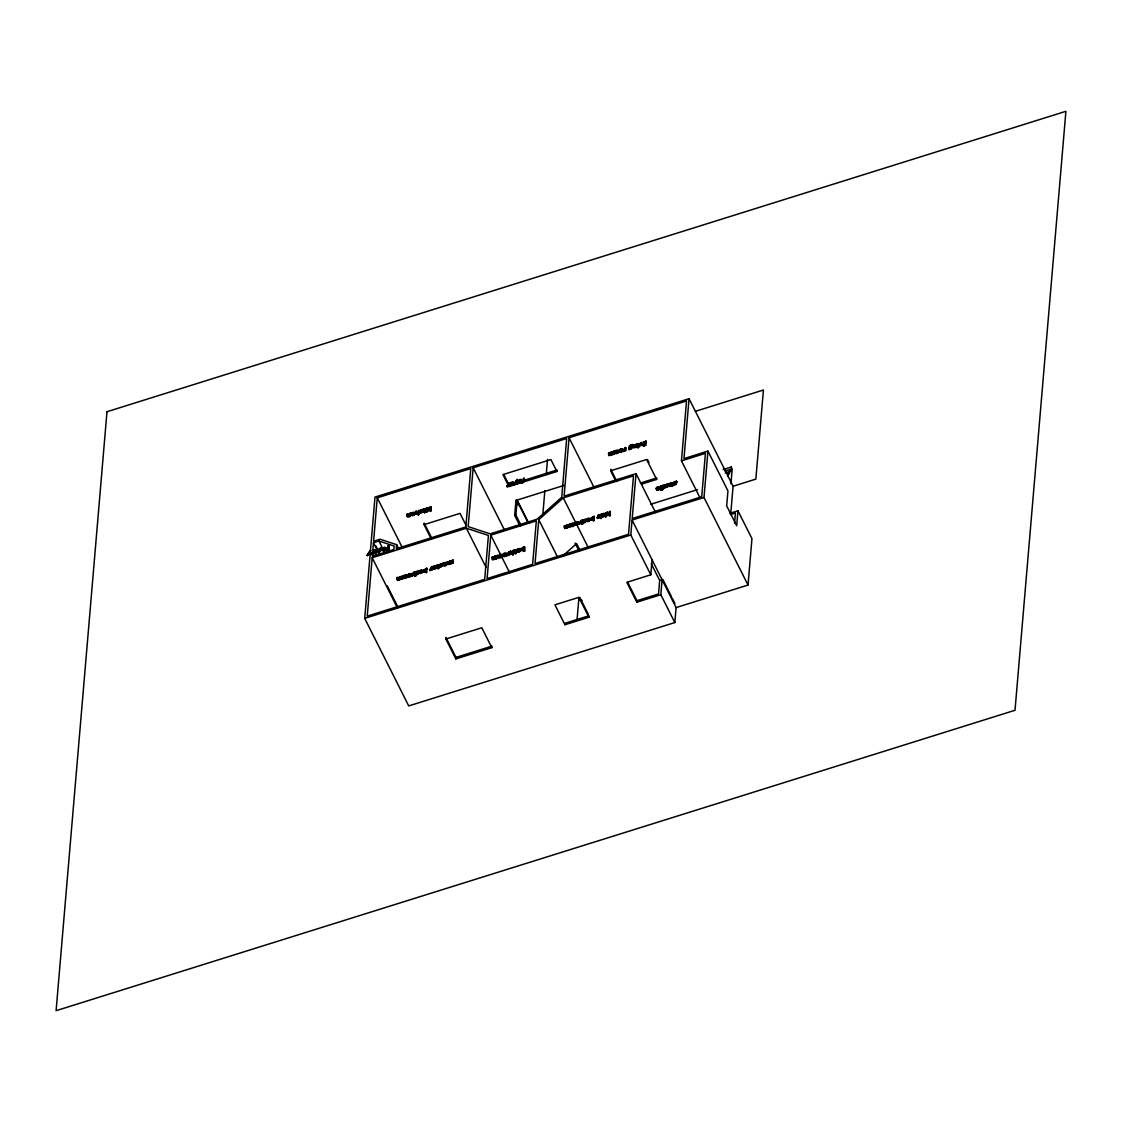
<?xml version="1.0" encoding="UTF-8"?>
<svg xmlns="http://www.w3.org/2000/svg" width="1122" height="1122" viewBox="0 0 1122 1122"><rect width="100%" height="100%" fill="white"/><g stroke="black" fill="none" stroke-linecap="round" stroke-linejoin="round"><path stroke-width="1.5" d="M401.774 578.377L399.965 579.751L399.544 576.764L400.274 576.54L401.087 579.233L402.7 575.782L402.041 579.275C401.494 577.115 395.589 582.823 397.118 577.521L398.142 577.9C396.459 581.477 401.115 579.751 399.853 577.367L399.544 576.764M452.32 560.229C454.466 564.212 448.197 565.46 449.894 561L450.609 560.776L451.437 563.454L453.036 560.004L452.39 563.496C451.857 561.351 445.869 567.045 447.468 561.757L448.477 562.122C446.794 565.712 451.451 563.987 450.188 561.589L449.894 561M494.69 556.246L494.984 556.849C496.247 559.247 491.59 560.958 493.273 557.382L492.249 557.017L492.263 559.331L496.906 557.872L496.008 559.205L494.536 558.237L494.69 556.246L495.405 556.021L496.008 558.77L497.242 558.083L497.116 555.488L498.126 555.867M569.12 526.527L567.297 527.901L566.89 524.914L567.606 524.689L568.433 527.382L570.032 523.932L569.387 527.424C568.854 525.264 562.865 530.958 564.464 525.671L565.488 526.05C563.791 529.626 568.447 527.901 567.185 525.517L566.89 524.914M689.048 398.703L683.971 458.603L707.94 451.086L703.999 497.509L632.079 520.033L676.103 607.577L674.827 622.556L408.731 705.92L364.706 618.376L375 497.088L689.048 398.703L733.087 486.247L730.759 513.624M372.925 553.062L373.5 550.355L373.584 553.609L371.887 554.128A1.515 0.785 -26.7 0 1 371.312 554.31C371.41 551.365 373.878 553.679 370.47 554.591L369.18 552.375L367.399 555.558L369.18 552.375M372.181 557.732L367.231 616.132L484.69 579.331L488.421 535.46L466.387 528.224L372.181 557.732L397.3 607.661M373.458 542.753L372.322 556.232L393.892 549.471L394.187 546.035L378.956 541.028L373.458 542.753L379.741 555.236M396.627 544.661L396.29 548.728L465.812 526.947L470.777 468.547L377.273 497.831L373.584 541.253L380.078 539.219L396.627 544.661L398.983 549.345M373.584 553.609L373.5 550.355M374.117 553.455L375.463 552.655C374.005 550.776 375.379 547.957 375.884 551.842L376.669 552.276L375.884 551.842M374.299 551.211L374.033 550.201M376.375 551.687L376.094 553.581L375.141 552.431M375.463 552.655L375.225 550.313L374.005 550.607M375.365 553.805L375.435 553.034M376.094 553.581L375.856 552.206M376.193 552.431L376.179 550.467L374.341 550.804M377.132 549.205C375.337 553.356 379.713 550.201 379.853 551.645L380.498 548.153L379.909 550.972L378.773 551.645L377.862 548.981L377.132 549.205L377.441 552.08L379.853 551.645M377.862 548.981L377.819 551.056L379.615 550.383M379.573 550.762L380.498 548.153M379.909 550.972L379.783 548.378M381.508 547.845C380.47 551.393 382.854 550.481 384.846 547.55A1.585 0.813 -26.7 0 0 384.664 547.129L381.803 548.434C379.488 551.786 385.645 551.211 384.383 549.037M382.167 548.279L382.111 549.009L384.061 547.62L382.167 548.279L384.369 548.223L383.051 549.373M382.069 549.373L382.63 550.369L384.678 549.64M387.847 548.924C388.521 545.068 383.429 550.958 387.847 548.924L388.156 549.514C383.345 550.509 389.867 547.676 388.114 545.769L389.18 546.134L388.871 549.696L385.702 550.313L385.926 548.798L388.31 547.69L388.114 545.769M388.156 549.514L388.268 548.097M388.871 549.696L388.871 545.53M397.118 577.521L397.426 580.439L399.797 579.597M397.847 577.297L397.777 579.401L399.39 578.742M400.274 576.54L400.414 578.7L401.802 577.998L401.971 576.007M407.16 514.114C405.351 518.266 409.726 515.11 409.867 516.555L410.512 513.063L409.923 515.882L408.787 516.555L407.875 513.89L407.16 514.114L407.454 516.99L409.867 516.555M407.875 513.89L407.833 515.966L409.628 515.279M402.77 579.05L402.7 575.782M409.6 515.671L410.512 513.063M409.923 515.882L409.796 513.287M411.311 513.455C417.805 510.636 407.679 515.994 413.148 514.886A1.921 0.996 -26.7 0 0 414.186 514.213C417.202 510.033 408.156 513.946 412.601 513.455C417.622 512.235 407.847 516.583 413.443 515.489A1.921 0.996 -26.7 0 0 414.481 514.802L414.649 512.754L411.564 514.058M415.645 511.45L415.659 513.736L418.085 513.006L418.282 514.942L419.011 510.398L418.422 513.217L417.286 513.89L416.374 511.225L415.645 511.45L415.953 514.325L418.394 513.596M416.374 511.225L416.332 513.301L418.127 512.628M408.057 575.516L407.875 576.456A1.823 0.94 -26.7 0 0 408.955 576.47L409.768 576.217A1.851 0.954 -26.7 0 0 410.778 575.558L411.171 573.623L409.193 573.693A1.837 0.94 -26.7 0 0 408.184 574.352L408.31 577.031A1.823 0.94 -26.7 0 0 409.25 577.073L410.077 576.806A1.851 0.954 -26.7 0 0 411.073 576.161L411.508 575.586A1.515 0.785 -26.7 0 0 412.111 575.404L413.12 574.73L412.405 576.007A1.515 0.785 -26.7 0 1 411.844 576.189L411.479 574.212L409.488 574.296A1.837 0.94 -26.7 0 0 408.478 574.941M411.844 576.189L411.578 575.123L414.032 572.234L414.102 575.502L413.12 574.73M418.282 514.942L418.085 513.006M418.422 513.217L418.296 510.636M411.872 575.726L413.443 574.941L413.317 572.458M418.997 514.717L419.011 510.398M414.102 575.502L414.032 572.234M419.909 511.45L422.04 510.173A1.795 0.926 -26.7 0 1 422.868 510.356L422.461 512.319L419.754 513.329C419.782 512.572 424.425 508.813 419.614 510.861C422.756 509.234 422.812 513.988 419.488 512.221M419.614 510.861L421.732 509.57A1.795 0.926 -26.7 0 1 422.559 509.753L422.167 511.716L419.446 512.726M415.603 573.861C420.834 572.066 413.457 570.032 415.771 575.993L414.761 575.628L415.07 571.897L416.066 572.543L417.707 571.715A1.487 0.771 -26.7 0 1 418.492 571.799L418.211 573.917M415.056 576.217L415.07 571.897M415.771 575.993L415.575 574.24A2.104 1.094 -26.7 0 0 416.977 573.959A1.809 0.94 -26.7 0 0 417.903 573.328L418.197 571.196A1.487 0.771 -26.7 0 0 417.412 571.126L415.785 571.673M416.038 572.921C416.907 576.848 419.376 570.663 415.729 572.332M416.066 572.543L415.364 572.5M422.938 511.772L424.284 510.987C423.443 507.971 424.13 509.598 424.593 511.59L423.232 512.375M423.162 509.514L425 508.799L425.308 511.352L426.809 511.001L427.075 512.053L425.462 510.987L424.495 512.726L424.256 511.366M423.429 510.131L423.162 509.122M419.151 571.252C425.645 568.447 415.519 573.805 420.988 572.697A1.921 0.996 -26.7 0 0 422.04 572.024C425.056 567.83 415.996 571.757 420.441 571.266C425.462 570.046 415.701 574.394 421.297 573.286A1.921 0.996 -26.7 0 0 422.335 572.613L422.966 571.407M419.418 571.869L419.151 570.775M424.495 512.726L424.551 511.955M430.988 538.406L424.06 524.633L424.186 523.133L431.886 538.448M425.21 512.502L424.972 511.141M425.308 511.352L425.378 509.514L423.457 509.725M425.995 511.253L426.809 511.001M426.08 510.791L427.019 507.887L427.103 511.155L426.08 510.791L427.019 507.887M426.248 512.319L425.014 510.762M426.374 511.38L426.304 508.126M427.706 510.973L429.558 509.304L427.398 507.775L430.133 508.869L430.231 506.892L431.241 507.256L430.932 510.987L429.908 510.608L430.091 508.434L427.706 510.973L430.091 508.434M430.203 511.211L430.399 509.023M430.427 508.603L430.231 506.892M430.932 510.987L430.946 506.667M425.785 572.164L425.897 570.832L423.667 571.687L423.176 570.411L426.823 568.223L426.809 572.543L425.785 572.164L426.823 568.223M425.925 570.467L426.065 568.924L423.864 570.453L424.326 571.196L425.925 570.467L426.08 572.767M426.36 569.527C424.901 574.394 423.415 569.443 426.065 568.924M429.6 569.934L432.096 566.568L432.166 569.836L431.185 569.064L430.175 569.752A1.515 0.785 -26.7 0 1 429.6 569.934L429.908 570.537A1.515 0.785 -26.7 0 0 430.469 570.341L431.185 569.064M429.908 570.537L429.642 569.471M429.936 570.06L431.507 569.289L431.367 566.792M432.166 569.836L432.096 566.568M432.882 566.961C439.375 564.142 429.263 569.499 434.719 568.391A1.921 0.996 -26.7 0 0 435.771 567.718C438.632 563.174 429.291 568.153 434.649 566.778M433.148 567.564L432.882 566.484M436.528 567.788L437.875 566.989C436.879 564.1 437.818 565.53 438.183 567.592L436.823 568.377M436.753 565.53L438.59 564.801L439.389 567.213L438.604 566.764M437.019 566.133L436.753 565.137M438.87 567.732L439.053 566.989L438.085 568.728L437.846 567.367M438.085 568.728L438.155 567.97M438.8 568.503L438.562 567.143M438.898 567.367L438.884 565.404L437.047 565.726M439.445 566.736L442.419 565.207L440.764 564.941L442.685 565.572L440.343 567.283L439.529 566.245A2.412 1.248 -26.7 0 0 440.455 566.217C444.017 564.759 437.917 566.203 439.922 564.296A1.767 0.912 -26.7 0 1 440.792 563.805L442.587 563.44C442.068 565.923 438.646 564.436 442.587 563.44M439.754 567.339L439.796 566.848A2.412 1.248 -26.7 0 0 440.764 566.82C444.312 565.348 438.225 566.792 440.231 564.885A1.767 0.912 -26.7 0 1 441.086 564.394L442.895 564.029M443.344 563.048C441.647 566.834 446.598 565.362 446.991 563.356A1.585 0.813 -26.7 0 0 446.808 562.935L444.34 563.707L444.06 562.823L443.653 563.637C441.339 566.989 447.496 566.414 446.219 564.24L443.905 564.661L446.682 562.753A1.585 0.813 -26.7 0 0 446.5 562.332L444.06 562.823M443.947 564.212L445.911 562.823L443.947 564.212L446.177 563.805L445.139 563.525L444.242 564.815M446.514 564.843L444.466 565.572L443.919 564.576M444.34 563.707L443.653 563.637M447.468 561.757L447.762 564.675L450.132 563.833M448.183 561.533L448.127 563.623L449.74 562.978M450.609 560.776L450.553 562.865L452.152 562.234M455.855 658.909L445.841 639.021L445.981 637.52L455.981 657.408L455.855 658.909L491.815 647.646L491.941 646.146L455.981 657.408M453.106 563.272L453.036 560.004M561.715 497.453L566.666 438.506L473.161 467.79L468.169 526.625L490.202 533.876L537.158 519.163L561.659 497.341M490.777 535.152L487.088 578.573L532.641 564.31L536.33 520.889L490.777 535.152L509.612 572.599M492.249 557.017L492.558 559.92L494.928 559.093M492.979 556.793L492.909 558.882L494.536 558.237M495.405 556.021L495.545 558.195L496.934 557.48L497.116 555.488M497.831 555.264L497.902 558.532L496.906 557.872M506.92 486.191L509.416 482.825L509.486 486.092L508.504 485.321L507.495 486.008A1.515 0.785 -26.7 0 1 506.92 486.191L507.214 486.78A1.515 0.785 -26.7 0 0 507.789 486.597L508.799 485.924M507.214 486.78L506.962 485.714M508.504 485.321L509.178 485.489L509.416 482.825M507.256 486.317L508.827 485.546L508.687 483.049M508.953 486.527L509.079 485.027L557.017 470.006L556.891 471.506L508.953 486.527L502.951 474.592L550.888 459.571L556.891 471.506M510.201 483.203C516.695 480.398 506.569 485.756 512.039 484.648A1.921 0.996 -26.7 0 0 513.077 483.961C516.106 479.781 507.046 483.708 511.492 483.217C516.513 481.997 506.751 486.345 512.347 485.237A1.921 0.996 -26.7 0 0 513.385 484.564L517.228 479.417L516.667 481.366L517.228 479.417M510.468 483.82L510.201 482.726M508.252 554.212L507.551 555.488A1.515 0.785 -26.7 0 1 506.976 555.685L506.709 554.619L509.164 551.715L509.234 554.983L508.252 554.212L507.242 554.899A1.515 0.785 -26.7 0 1 506.667 555.081L506.218 555.642M506.976 555.685L506.709 554.619M507.046 555.194L508.589 554.436L508.448 551.94M509.234 554.983L509.164 551.715M510.173 551.393L510.173 553.679L512.614 552.95L512.796 554.885L513.539 550.341L512.95 553.16L511.814 553.833L510.889 551.168L510.173 551.393L510.482 554.268L512.908 553.539M510.889 551.168L510.847 553.244L512.642 552.571M520.075 526.134L514.689 515.419L515.952 500.454L563.903 485.433M512.796 554.885L512.614 552.95M520.496 524.226L515.882 515.054L517.158 500.075L528.7 523.034M512.95 553.16L512.81 550.565M513.525 554.661L513.539 550.341M513.834 552.851L515.194 552.066C514.185 549.163 515.138 550.593 515.503 552.655L514.142 553.441M514.072 550.593L515.896 549.878L516.695 552.276L515.91 551.842M514.325 551.211L514.058 550.201M516.4 551.687L516.12 553.581L515.166 552.431M515.405 553.805L515.461 553.034M521.632 482.6C527.817 477.86 520.482 486.149 523.189 481.1L521.576 482.011A1.851 0.954 -26.7 0 1 520.566 482.67L519.738 482.923A1.823 0.94 -26.7 0 1 518.799 482.881L518.981 480.805M516.12 553.581L515.882 552.206M521.926 483.189L521.66 482.194M523.189 481.1C521.814 483.736 522.67 478.042 519.977 480.16M516.218 552.431L516.204 550.467L514.367 550.804M522.305 482.081L521.996 481.45M517.172 549.205C517.312 555.741 521.59 546.386 524.605 546.877L524.591 551.197L523.567 550.818C524.816 547.971 520.86 552.052 520.903 549.387A1.585 0.813 -26.7 0 0 520.622 549.093L518.154 549.864L517.887 548.981L517.466 549.808C515.152 553.146 521.309 552.571 520.033 550.411L517.733 550.832L520.51 548.91A1.585 0.813 -26.7 0 0 520.327 548.504L517.887 548.981M524.703 480.959L524.114 478.21L523.497 481.338L522.333 481.703M523.497 481.338L523.399 478.449M517.761 550.383L519.584 548.896L517.761 550.383L518.715 550.734M520.342 551L518.28 551.744L517.733 550.748M518.069 550.986L517.831 549.64M524.114 478.21L524.226 481.114M523.708 549.121C522.782 545.194 520.313 551.435 524.016 549.71C519.907 552.683 523.988 544.983 524.016 549.71M523.862 551.421L523.679 549.5M524.591 551.197L524.605 546.877M538.77 519.696L535.04 563.553L628.53 534.268L633.495 475.868L563.272 497.873L538.77 519.696L557.241 556.428M542.81 514.788L544.871 490.524M546.344 473.204L547.522 459.347M700.282 498.294L681.447 460.847L686.524 400.947L569.064 437.748L564.1 496.148L636.02 473.624L655.641 512.628M564.464 525.671L564.773 528.588L567.129 527.747M565.179 525.447L565.123 527.536L566.736 526.891M567.606 524.689L567.746 526.849L569.149 526.148L569.317 524.156M570.102 527.2L570.032 523.932M564.927 624.744L565.053 623.243L589.036 615.726L588.91 617.226L564.927 624.744L554.927 604.842L578.896 597.339L588.91 617.226M580.495 522.501L579.751 524.156A1.515 0.785 -26.7 0 1 579.176 524.339L578.924 523.273L581.364 520.384L581.448 523.651L580.453 522.88L579.457 523.553A1.515 0.785 -26.7 0 1 578.882 523.75L578.419 524.297A1.851 0.954 -26.7 0 1 577.409 524.956L576.596 525.208A1.823 0.94 -26.7 0 1 575.642 525.18L575.824 523.09M579.176 524.339L578.924 523.273M580.649 520.608L580.789 523.09L579.261 523.862M581.448 523.651L581.364 520.384M582.094 523.778L582.416 520.047L583.412 520.692L585.053 519.865A1.487 0.771 -26.7 0 1 585.838 519.949L585.544 522.067A1.809 0.94 -26.7 0 1 584.618 522.698A2.104 1.094 -26.7 0 1 583.216 522.992L582.402 524.367L582.907 522.389A2.104 1.094 -26.7 0 0 584.31 522.109A1.809 0.94 -26.7 0 0 585.249 521.478L585.53 519.346A1.487 0.771 -26.7 0 0 584.744 519.276L583.412 520.692M582.402 524.367L582.416 520.047M582.949 522.01C584.38 517.172 585.81 522.067 583.244 522.614C587.521 522.473 583.468 517.831 583.244 522.614M577.073 619.526L578.784 599.274L579.681 598.475M586.497 519.402C592.865 516.625 582.893 521.954 588.335 520.846A1.921 0.996 -26.7 0 0 589.373 520.159C592.402 516.372 583.987 519.206 587.367 519.626C593.117 517.747 583.019 522.572 588.629 521.435A1.921 0.996 -26.7 0 0 589.681 520.762L590.06 518.827L587.844 518.995M586.75 520.019L586.497 518.925M593.131 520.313L593.243 518.981L590.999 519.837L590.523 518.546L594.155 516.372L594.141 520.692L593.131 520.313L594.155 516.372M593.272 518.602C592.346 514.689 589.877 520.917 593.566 519.206C589.457 522.179 593.552 514.465 593.566 519.206M593.426 520.917L593.243 518.981M598.531 515.685A1.767 0.912 -26.7 0 0 597.998 516.036C599.176 517.915 598.545 516.653 597.689 515.433A1.767 0.912 -26.7 0 1 598.559 514.942L600.354 514.591C594.758 518.56 605.319 515.405 597.521 518.476L597.297 517.396A2.412 1.248 -26.7 0 0 598.236 517.368L599.723 517.102L598.531 517.971A2.412 1.248 -26.7 0 1 597.605 517.985L597.269 517.41M600.621 515.685L600.354 514.591M600.831 517.901L601.154 514.185L602.149 514.83L603.79 514.002A1.487 0.771 -26.7 0 1 604.576 514.072L604.281 516.204A1.809 0.94 -26.7 0 1 603.356 516.835A2.104 1.094 -26.7 0 1 601.953 517.116L601.14 518.504L601.658 516.513A2.104 1.094 -26.7 0 0 603.047 516.232A1.809 0.94 -26.7 0 0 603.987 515.601L604.267 513.483A1.487 0.771 -26.7 0 0 603.482 513.399L601.869 513.96M601.14 518.504L601.154 514.185M601.687 516.148C601.897 511.366 605.964 515.994 601.687 516.148C605.571 518.21 602.977 511.225 601.981 516.737M602.149 514.83L601.448 514.774M611.069 452.012L611.364 452.601C612.64 454.999 607.97 456.724 609.667 453.148L608.643 452.769C607.283 457.986 613.355 452.404 614.295 454.298L614.211 451.03L612.612 454.466L611.785 451.787L611.069 452.012L611.49 454.999L613.594 454.214M608.643 452.769L608.951 455.686L611.308 454.845M609.358 452.545L609.302 454.634L610.915 453.989M605.137 516.415L606.006 515.699L606.259 516.765L605.137 516.415L606.006 515.699M605.277 515.489L606.217 512.6L606.287 515.868L605.277 515.489L606.217 512.6M605.445 517.018L605.179 515.952M605.571 516.092L605.501 512.824M611.785 451.787L611.728 453.877L613.327 453.246M613.566 454.522L613.299 453.625M613.622 453.835L613.496 451.254M614.295 454.298L614.211 451.03M607.535 512.179L609.33 513.567L610.13 511.366L610.116 515.685L609.106 515.307L609.288 513.133L606.904 515.671L609.583 513.736L607.535 512.179L606.89 513.077L608.755 514.002L606.904 515.671M609.4 515.91L609.583 513.736M609.625 513.301L609.414 511.59M610.116 515.685L610.13 511.366M623.061 450.834L625.557 447.468L625.627 450.735L624.631 449.978L623.636 450.651A1.515 0.785 -26.7 0 1 623.061 450.834L622.598 451.395A1.851 0.954 -26.7 0 1 621.588 452.054L620.775 452.306A1.823 0.94 -26.7 0 1 619.835 452.264L620.003 450.188A1.837 0.94 -26.7 0 1 621.013 449.543L623.005 449.459L623.355 451.437A1.515 0.785 -26.7 0 0 623.93 451.254L624.673 449.599M623.355 451.437L623.103 450.371M624.828 447.692L624.968 450.188L623.439 450.96M625.627 450.735L625.557 447.468M629.568 448.337C635.052 446.486 628.278 444.466 629.119 449.642L629.358 445.785L632.289 444.494L632.303 445.588M629.119 449.642L629.821 445.967L632.289 444.494M632.247 446.304C630.326 447.243 628.601 446.36 631.349 445.364M630.003 447.482C630.971 451.114 633.229 445.434 629.694 446.879M630.031 447.103L632.331 445.911L630.943 448.435A2.076 1.066 -26.7 0 1 629.54 448.716L629.793 449.431M635.978 444.2L636.118 446.794L634.982 447.468L634.056 444.803L633.341 445.027C631.56 449.305 635.922 445.869 636.062 447.468L636.707 443.975L636.062 447.468M633.341 445.027L633.65 447.902L636.076 447.173M634.056 444.803L634.014 446.879L635.809 446.205M636.777 447.243L636.707 443.975M637.408 447.243L638.264 446.528L638.53 447.594L637.408 447.243L638.558 446.696L638.783 444.017L637.759 443.653L637.829 446.921L637.759 443.653M637.703 447.846L637.45 446.78M636.847 602.205L636.973 600.705L658.558 593.959L659.694 580.481L662.092 579.723L660.83 594.702L636.847 602.205L626.847 582.318L650.816 574.801L630.802 535.012L632.079 520.033M636.02 473.624L632.205 518.546L701.727 496.766L705.415 453.344L681.447 460.847M638.264 446.528L638.53 447.594M638.558 446.696L638.474 443.428M643.102 445.462L643.958 444.747L644.224 445.799L641.896 444.957L644.252 444.901L644.477 442.236L643.453 441.858L643.523 445.125L643.453 441.858M643.397 446.065L643.144 444.999M644.252 444.901L644.168 441.633M643.958 444.747L644.224 445.799M644.926 445.027L645.963 441.072L645.949 445.392L644.926 445.027L645.963 441.072M645.234 445.616L645.248 441.297M641.91 484.031L656.608 479.417L656.749 477.916L640.396 483.035M650.816 574.801L652.092 559.836M660.353 489.599L661.209 488.883L661.475 489.949L660.353 489.599L661.209 488.883M660.479 488.673L661.419 485.784L661.503 489.052L660.479 488.673L661.419 485.784M660.648 490.202L660.395 489.136M660.774 489.276L660.704 486.008M663.2 485.223L664.813 484.662A1.487 0.771 -26.7 0 1 665.598 484.746L665.318 486.864A1.809 0.94 -26.7 0 1 664.378 487.495A2.104 1.094 -26.7 0 1 662.976 487.79L662.457 489.767L662.485 485.447L663.481 486.092L665.122 485.265A1.487 0.771 -26.7 0 1 665.907 485.349M662.457 489.767L662.485 485.447M663.186 489.543L662.976 487.79M663.018 487.411C664.448 482.558 665.879 487.453 663.312 488.014C667.59 487.86 663.537 483.231 663.312 488.014M663.481 486.092L662.779 486.05M666.58 486.766L667.534 483.863C667.674 485.321 672.05 482.151 670.241 486.303L669.231 485.938L669.035 483.778L667.478 484.55L666.889 487.355L667.31 486.541M666.889 487.355L666.819 484.087M667.534 483.863L669.918 483.414L670.241 486.303M667.604 487.13L667.478 484.55M667.8 484.76L667.113 484.69M669.525 486.527L669.568 484.452L667.772 485.139M673.004 484.381L670.746 486.149L672.106 485.363C670.647 483.484 672.022 480.665 672.527 484.536L673.312 484.985L672.527 484.536M670.942 483.905L670.676 482.909M670.746 486.149L671.769 485.139L672.723 486.275L672.485 484.914M672.106 485.363L671.854 483.007L670.633 483.316M672.008 486.499L671.769 485.139M672.821 485.139L672.807 483.175M676.187 483.119L676.51 483.933L674.981 484.886L673.677 485.111L673.452 484.017A2.412 1.248 -26.7 0 0 674.378 483.989C677.94 482.53 671.84 483.975 673.845 482.067A1.767 0.912 -26.7 0 1 674.715 481.576L676.51 481.212L676.762 482.306L674.406 483.091M673.677 485.111L673.719 484.62A2.412 1.248 -26.7 0 0 674.687 484.592L675.64 484.213M673.368 484.508L676.061 483.512L676.159 482.6L674.112 482.488L676.734 482.32L676.51 481.212M728.066 476.541L728.444 472.039L725.247 473.049M725.036 471.044L729.833 469.543L729.44 474.031L728.444 472.039M723.213 469.543L731.207 467.033L730.829 471.535L729.833 469.543M730.955 483.736L732.203 469.024L731.207 467.033M734.573 523.133L735.429 513.02L730.45 514.591M729.973 513.273L737.953 510.776L736.691 525.755L726.677 505.854L727.954 490.875L707.94 451.086M676.103 607.577L748.023 585.053L751.964 538.63L737.953 510.776M407.44 576.287L406.823 577.493A1.851 0.954 -26.7 0 1 405.813 578.139L405 578.405A1.823 0.94 -26.7 0 1 404.046 578.363L404.229 576.273M502.572 555.769L501.955 556.975A1.851 0.954 -26.7 0 1 500.945 557.634L500.132 557.886A1.823 0.94 -26.7 0 1 499.192 557.844C499.192 551.589 502.894 558.363 499.36 555.769A1.837 0.94 -26.7 0 1 500.37 555.11L502.151 554.899M632.808 447.215L631.237 449.024A2.076 1.066 -26.7 0 1 629.849 449.305M404.172 576.175C404.93 580.158 407.917 572.599 404.172 576.175A1.851 0.954 -26.7 0 1 405.084 575.642M523.483 481.787L521.968 482.783M600.312 515.096C594.786 515.391 603.902 516.962 597.227 517.887M506.653 555.067L506.401 553.567L504.62 553.777A1.837 0.94 -26.7 0 0 503.624 554.422L503.189 554.997M578.854 523.736L578.615 522.235L576.834 522.445M414.088 513.203L413.359 515.166L411.802 514.255L414.06 513.539L411.802 514.255M421.914 571.35L419.656 572.052L421.914 571.35L420.946 573.062L419.656 572.052M589.288 519.149L588.559 521.113L586.988 520.201L589.26 519.5L586.988 520.201M423.597 570.691L427.117 568.826M513.848 484.031L515.938 481.45L514.9 484.395L514.157 484.634L513.539 482.516L510.51 483.33M523.932 547.087C522.726 547.312 519.149 552.767 523.974 550.089M593.426 516.723C592.402 516.415 588.643 522.431 593.538 519.584M593.734 517.312L594.464 516.962M642.962 445.308L641.293 442.545L639.863 446.276L638.811 445.925L640.9 443.26L642.191 445.546M638.811 445.925L640.648 442.741M639.105 446.514L641.293 442.545M367.09 554.955L370.47 550.341L369.909 552.29L371.256 554.338L369.615 551.687L370.47 550.341M367.399 555.558L370.779 550.93M514.157 484.634L517.537 480.006M656.931 488.168L656.749 490.244A1.823 0.94 -26.7 0 0 657.688 490.286L658.516 490.034A1.851 0.954 -26.7 0 0 659.526 489.374L659.918 487.439L657.927 487.509M427.412 510.37L429.263 508.701L427.398 507.775M606.609 515.068L608.755 514.002M562.599 556.077L576.624 543.581L579.709 549.71M428.352 507.481L430.133 508.014M426.192 571.435L424.214 572.318L423.415 571.322M382.504 548.504L384.958 547.732A1.585 0.813 -26.7 0 1 385.141 548.153L382.378 549.976M629.737 446.514L631.265 445.785M519.626 550.313L519.879 549.5L518.126 550.243M435.546 568.279L434.018 568.854L433.387 567.76L435.645 567.045L433.387 567.76M433.19 567.073L434.663 566.4M446.219 564.24L444.214 565.179M520.033 550.411L518.027 551.337M670.97 483.498L672.681 483.105M405.238 575.628L406.753 575.334M598.853 515.545L600.663 515.18M695.303 411.353L763.423 390.021L755.849 479.108L733.087 486.247M407.454 514.717L408.17 514.493M410.091 513.89L410.82 513.666M415.953 512.053L416.669 511.828M418.59 511.225L419.305 511.001M426.612 508.715L427.328 508.49M427.706 508.378L428.646 508.07M430.525 507.495L431.241 507.256M508.995 483.652L509.711 483.414M523.693 479.038L524.409 478.813M412.111 514.844L414.369 514.142M510.706 484.003L512.964 483.302L510.706 484.003L512.263 484.914L512.992 482.951M608.937 453.372L609.667 453.148M611.364 452.601L612.093 452.376M613.79 451.843L614.519 451.619M625.136 448.295L625.852 448.071M633.65 445.63L634.365 445.406M636.286 444.803L637.001 444.578M638.053 444.242L638.783 444.017M643.748 442.461L644.477 442.236M645.543 441.9L646.258 441.675M424.186 512.123L424.915 511.898M417.973 514.353L418.688 514.128M426.29 511.842L427.117 511.59M429.908 510.608L430.624 510.384M517.228 483.666L517.705 482.825L517.228 483.666L515.938 481.45M613.271 453.919L613.986 453.695M624.603 450.371L625.319 450.146M635.753 446.879L636.483 446.654M637.534 446.318L638.25 446.093M643.229 444.536L643.944 444.312M637.745 447.383L638.558 447.117M643.439 445.588L644.252 445.336M424.06 524.633L460.02 513.371L466.177 525.615M373.079 551.168L373.808 550.944M377.441 549.808L378.156 549.584M380.078 548.981L380.793 548.756M388.422 546.372L389.18 546.134M388.002 547.101L385.084 549.401L388.577 549.093M375.169 552.066L374.145 553.076M370.947 553.749L370.47 554.591M372.56 553.244L373.275 553.02M375.071 553.202L375.786 552.978M514.689 515.419L515.882 515.054M660.998 486.597L661.728 486.373M671.798 484.76L670.774 485.77M669.231 485.938L669.946 485.714M662.162 489.164L662.878 488.94M660.69 489.739L661.503 489.473M397.426 578.125L398.142 577.9M399.853 577.367L400.568 577.143M402.279 576.61L402.994 576.371M413.611 573.047L414.327 572.823M431.675 567.395L432.391 567.171M447.762 562.346L448.477 562.122M450.188 561.589L450.904 561.365M452.615 560.832L453.33 560.607M564.759 526.274L565.488 526.05M567.185 525.517L567.914 525.292M569.611 524.745L570.341 524.521M580.958 521.197L581.673 520.973M582.711 520.65L583.426 520.426M605.796 513.413L606.511 513.189M606.89 513.077L607.843 512.782M609.723 512.193L610.438 511.969M419.951 572.655L422.209 571.94M401.746 578.672L402.461 578.447M413.078 575.123L413.808 574.899M431.143 569.471L431.872 569.247M452.096 562.907L452.811 562.683M587.297 520.804L589.555 520.089M569.092 526.821L569.808 526.597M580.425 523.273L581.14 523.048M437.776 568.139L438.506 567.914M414.761 575.628L415.477 575.404M609.106 515.307L609.821 515.082M605.487 516.555L606.301 516.288M650.83 504.255L697.575 489.613M492.558 557.606L493.273 557.382M494.984 556.849L495.7 556.624M508.743 552.543L509.458 552.319M510.482 551.996L511.197 551.772M513.119 551.168L513.834 550.944M496.878 558.167L497.607 557.943M508.224 554.605L508.939 554.38M515.096 553.202L515.825 552.978M512.502 554.296L513.217 554.072M523.567 550.818L524.283 550.593M364.706 618.376L630.802 535.012M445.841 639.021L481.801 627.745L491.815 647.646M572.038 525.952L572.865 525.699A1.851 0.954 -26.7 0 0 573.861 525.04L574.268 523.104L572.276 523.175A1.837 0.94 -26.7 0 0 571.266 523.834L571.098 525.909M504.381 556.554L505.209 556.302A1.851 0.954 -26.7 0 0 506.218 555.642M675.823 481.913L676.818 481.801M421.423 570.565L422.489 570.565M435.925 566.203L436.696 566.806L436.065 568.307A1.921 0.996 -26.7 0 1 435.027 568.994L433.204 569.135L432.713 567.634M578.784 599.274L581.995 600.326M606.595 512.473L608.461 513.399M503.441 556.512L503.007 555.628M516.372 480.763L518.013 483.414M703.999 497.509L748.023 585.053M647.506 459.557L649.049 462.615M656.608 479.417L646.609 459.515L610.649 470.791L616.034 481.492M610.775 469.291L616.932 481.534M662.807 579.401L671.447 596.567M672.232 598.124L674.897 603.426M651.237 563.637L659.694 580.481M660.83 594.702L674.827 622.556M569.064 437.748L594.169 487.691M627.745 582.346L636.973 600.705M563.272 497.873L588.391 547.802M575.025 543.062L578.868 550.706M579.793 597.367L588.265 614.197M503.82 474.578L508.322 483.54M516.849 500.482L527.635 521.912M515.952 500.454L518.266 505.04M523.876 547.227L524.142 548.181M473.161 467.79L504.563 530.215M466.387 528.224L486.008 567.227M426.15 568.433L426.388 569.163M377.273 497.831L402.097 547.171M378.956 541.028L384.453 551.954M375.94 545.937L377.511 549.065M372.855 553.847L372.588 552.851L371.592 553.525A1.515 0.785 -26.7 0 1 371.017 553.707M387.23 585.88L397.426 606.161M673.705 483.624L674.14 482.656A1.767 0.912 -26.7 0 1 675.009 482.165M666.258 485.924L665.612 487.467A1.809 0.94 -26.7 0 1 664.687 488.098A2.104 1.094 -26.7 0 1 663.284 488.379M518.827 480.819A1.851 0.954 -26.7 0 1 519.837 480.16M656.777 488.182A1.851 0.954 -26.7 0 1 657.787 487.523M504.605 556.484A1.851 0.954 -26.7 0 1 503.638 556.442M575.67 523.104A1.851 0.954 -26.7 0 1 576.694 522.459M572.248 525.881A1.851 0.954 -26.7 0 1 571.294 525.839M418.211 573.917A1.809 0.94 -26.7 0 1 417.272 574.548A2.104 1.094 -26.7 0 1 415.869 574.843M106.983 411.732L56.1 1010.684L1015.017 710.268L1065.9 111.316L106.983 411.732M403.373 576.554L403.752 577.76A1.823 0.94 -26.7 0 0 404.691 577.802L405.519 577.55A1.851 0.954 -26.7 0 0 406.529 576.89L406.921 574.955L404.93 575.025A1.837 0.94 -26.7 0 0 403.934 575.684L403.373 576.554M498.519 556.035L498.883 557.241A1.823 0.94 -26.7 0 0 499.837 557.283L500.65 557.031A1.851 0.954 -26.7 0 0 501.66 556.372L502.053 554.436L500.061 554.52A1.837 0.94 -26.7 0 0 499.066 555.166L498.519 556.035M502.768 554.703L503.147 555.909A1.823 0.94 -26.7 0 0 504.087 555.951L504.914 555.699A1.851 0.954 -26.7 0 0 505.91 555.039L506.317 553.104L504.325 553.188A1.837 0.94 -26.7 0 0 503.315 553.833L502.768 554.703M518.126 481.086L518.504 482.292A1.823 0.94 -26.7 0 0 519.444 482.334L520.257 482.067A1.851 0.954 -26.7 0 0 521.267 481.422L521.674 479.487L519.682 479.557A1.837 0.94 -26.7 0 0 518.673 480.202L518.126 481.086M571.014 525.306L571.393 526.513A1.823 0.94 -26.7 0 0 572.332 526.541L573.16 526.288A1.851 0.954 -26.7 0 0 574.169 525.643L574.562 523.693L572.571 523.778A1.837 0.94 -26.7 0 0 571.575 524.423L571.014 525.306M574.983 523.371L575.348 524.577A1.823 0.94 -26.7 0 0 576.287 524.619L577.115 524.367A1.851 0.954 -26.7 0 0 578.125 523.708L578.517 521.772L576.526 521.842A1.837 0.94 -26.7 0 0 575.53 522.487L574.983 523.371M614.898 451.801L615.277 453.008A1.823 0.94 -26.7 0 0 616.216 453.05L617.044 452.783A1.851 0.954 -26.7 0 0 618.04 452.138L618.446 450.203L616.455 450.273A1.837 0.94 -26.7 0 0 615.445 450.918L614.898 451.801M615.207 452.39L615.571 453.597A1.823 0.94 -26.7 0 0 616.511 453.639L617.338 453.386A1.851 0.954 -26.7 0 0 618.348 452.727L618.741 450.792L616.749 450.876A1.837 0.94 -26.7 0 0 615.754 451.521L615.207 452.39M619.162 450.469L619.526 451.675A1.823 0.94 -26.7 0 0 620.48 451.717L621.293 451.451A1.851 0.954 -26.7 0 0 622.303 450.806L622.696 448.87L620.704 448.94A1.837 0.94 -26.7 0 0 619.709 449.585L619.162 450.469M656.075 488.449L656.454 489.655A1.823 0.94 -26.7 0 0 657.394 489.697L658.221 489.43A1.851 0.954 -26.7 0 0 659.217 488.785L659.624 486.836L657.632 486.92A1.837 0.94 -26.7 0 0 656.622 487.565L656.075 488.449M406.697 576.512C404.271 580.873 404.116 573.819 406.697 576.512M410.652 574.59C408.226 578.952 408.071 571.883 410.652 574.59C406.038 574.941 411.606 578.601 410.554 574.45M501.829 556.007C499.472 560.299 499.248 553.314 501.829 556.007M521.141 480.44C518.715 484.802 518.574 477.748 521.141 480.44M521.45 481.043C519.023 485.405 518.869 478.351 521.45 481.043M505.784 554.072C503.357 558.433 503.217 551.379 505.784 554.072C506.415 558.139 501.394 554.268 505.854 554.002M573.735 524.072C571.308 528.434 571.168 521.365 573.735 524.072C574.338 528.153 569.275 524.311 573.805 524.002M577.998 522.74C575.572 527.102 575.418 520.033 577.998 522.74M578.293 523.329C575.867 527.691 575.712 520.636 578.293 523.329M617.913 451.156C615.487 455.518 615.347 448.463 617.913 451.156C618.531 455.237 613.453 451.409 617.984 451.1M622.177 449.824C619.751 454.186 619.596 447.131 622.177 449.824M622.472 450.427C620.045 454.789 619.905 447.734 622.472 450.427M659.091 487.804C656.735 492.109 656.51 485.111 659.091 487.804M659.399 488.407C656.973 492.768 656.819 485.714 659.399 488.407"/></g></svg>
